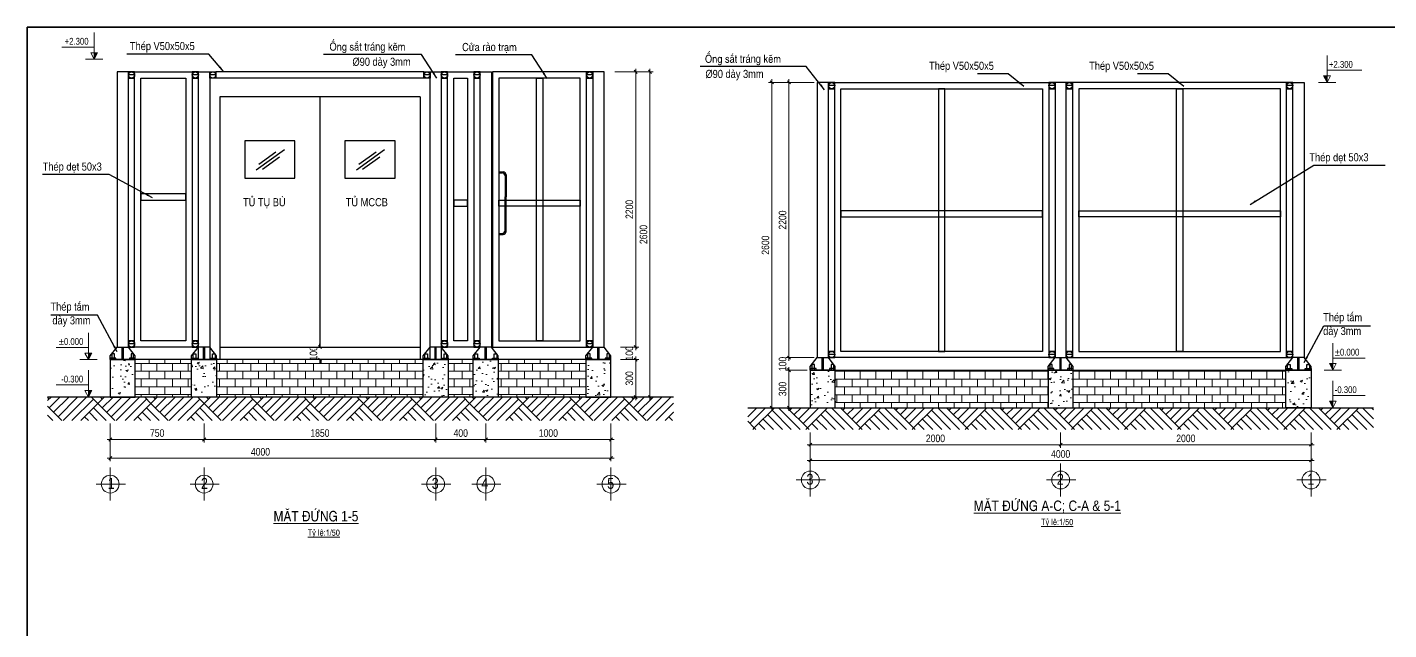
# Model space of a CAD drawing. Header units: millimetres. Extents: x 330554 to 656471, y 11007 to 130943.
# Drawn here: x 411156 to 432908, y 52525 to 62159 of the extents above; entities that cross this region are included whole.
import ezdxf

# ---------------------------------------------------------------- set-up
doc = ezdxf.new("R2010")
doc.units = ezdxf.units.MM
doc.header["$LTSCALE"] = 6
for name, color, linetype, lineweight in [('8', 8, 'Continuous', 9), ('Hatch', 250, 'Continuous', 13), ('netlonkhungten', 32, 'Continuous', 35), ('Text', 7, 'Continuous', 13)]:
    doc.layers.add(name, color=color, linetype=linetype, lineweight=lineweight)
for name, color, linetype in [('BULONG', 7, 'Continuous'), ('Cot', 150, 'Continuous'), ('Khung Bao', 101, 'Continuous'), ('Thep', 11, 'Continuous'), ('Tu MCCB+Tu Bu', 30, 'Continuous')]:
    doc.layers.add(name, color=color, linetype=linetype)
doc.styles.get("Standard").update_dxf_attribs({"font": 'VHELVCN.TTF', "height": 120})
doc.dimstyles.new('kt-50', dxfattribs={"dimtxt": 120, "dimasz": 50, "dimexe": 50, "dimexo": 50, "dimgap": 40, "dimtad": 1, "dimtoh": 1, "dimdec": 0, "dimlfac": 0.5, "dimzin": 1, "dimdsep": 46, "dimtxsty": 'Standard', "dimblk": 'OBLIQUE', "dimcen": 50, "dimdle": 50, "dimclrd": 8, "dimclre": 8, "dimclrt": 7, "dimadec": 0, "dimazin": 0, "dimtfac": 1, "dimtdec": 0, "dimtix": 1, "dimtofl": 0, "dimtmove": 0, "dimatfit": 3, "dimldrblk": 'ARCHTICK', "dimfxl": 1, "dimtolj": 1, "dimtzin": 1, "dimlwd": -1, "dimlwe": -1, "dimarcsym": 0})
doc.dimstyles.new('Mui Ten', dxfattribs={"dimtxt": 100, "dimasz": 100, "dimexe": 0.18, "dimexo": 50, "dimgap": 20, "dimtad": 2, "dimtoh": 1, "dimdec": 0, "dimzin": 0, "dimdsep": 46, "dimtxsty": 'Standard', "dimcen": 0.09, "dimclrd": 2, "dimclre": 2, "dimclrt": 2, "dimadec": 0, "dimazin": 0, "dimtfac": 1, "dimtdec": 0, "dimtofl": 0, "dimtmove": 0, "dimatfit": 3, "dimfxl": 1, "dimtolj": 1, "dimtzin": 0, "dimarcsym": 0})

# ---------------------------------------------------------------- blocks, each defined once
blk = doc.blocks.new('_Oblique')
at = {"color": 0, "lineweight": -2}
blk.add_line((-0.5, -0.5), (0.5, 0.5), dxfattribs=at)
blk = doc.blocks.new('*D332')
at = {"layer": 'Defpoints', "color": 0, "transparency": 16777216}
for p in [(412482, 55871), (420482, 55871), (420482, 55269)]:
    blk.add_point(p, dxfattribs=at)
at = {"layer": 'Text', "color": 8, "transparency": 16777216}
for p, q in [((412482, 55821), (412482, 55219)), ((420482, 55821), (420482, 55219)), ((412432, 55269), (420532, 55269))]:
    blk.add_line(p, q, dxfattribs=at)
at = {"layer": 'Text', "color": 8, "transparency": 16777216, "xscale": 50, "yscale": 50, "zscale": 50, "rotation": 180}
blk.add_blockref('_Oblique', (412482, 55269), dxfattribs=at)
at = {"layer": 'Text', "color": 8, "transparency": 16777216, "xscale": 50, "yscale": 50, "zscale": 50}
blk.add_blockref('_Oblique', (420482, 55269), dxfattribs=at)
at = {"layer": 'Text', "color": 7, "transparency": 16777216, "insert": (414882, 55370), "char_height": 120, "attachment_point": 5}
blk.add_mtext('\\A1;4000', dxfattribs=at)
blk = doc.blocks.new('_ArchTick')
at = {"color": 0, "const_width": 0.15}
blk.add_lwpolyline([(-0.5, -0.5), (0.5, 0.5)], dxfattribs=at)
blk = doc.blocks.new('*D333')
at = {"layer": '8', "color": 8, "transparency": 16777216}
for p, q in [((412482, 55821), (412482, 55518)), ((413982, 55821), (413982, 55518)), ((414032, 55568), (412432, 55568))]:
    blk.add_line(p, q, dxfattribs=at)
at = {"layer": 'Defpoints', "color": 0, "transparency": 16777216}
for p in [(412482, 55871), (413982, 55871), (412482, 55568)]:
    blk.add_point(p, dxfattribs=at)
at = {"layer": '8', "color": 8, "transparency": 16777216, "xscale": 50, "yscale": 50, "zscale": 50, "rotation": 180}
blk.add_blockref('_Oblique', (412482, 55568), dxfattribs=at)
at = {"layer": '8', "color": 8, "transparency": 16777216, "xscale": 50, "yscale": 50, "zscale": 50}
blk.add_blockref('_Oblique', (413982, 55568), dxfattribs=at)
at = {"layer": '8', "color": 7, "transparency": 16777216, "insert": (413232, 55670), "char_height": 120, "attachment_point": 5}
blk.add_mtext('\\A1;750', dxfattribs=at)
blk = doc.blocks.new('*D334')
at = {"layer": 'Defpoints', "color": 0, "transparency": 16777216}
for p in [(413982, 55871), (417682, 55871), (413982, 55568)]:
    blk.add_point(p, dxfattribs=at)
at = {"layer": 'Text', "color": 8, "transparency": 16777216}
for p, q in [((413982, 55821), (413982, 55518)), ((417682, 55821), (417682, 55518)), ((417732, 55568), (413932, 55568))]:
    blk.add_line(p, q, dxfattribs=at)
at = {"layer": 'Text', "color": 8, "transparency": 16777216, "xscale": 50, "yscale": 50, "zscale": 50, "rotation": 180}
blk.add_blockref('_Oblique', (413982, 55568), dxfattribs=at)
at = {"layer": 'Text', "color": 8, "transparency": 16777216, "xscale": 50, "yscale": 50, "zscale": 50}
blk.add_blockref('_Oblique', (417682, 55568), dxfattribs=at)
at = {"layer": 'Text', "color": 7, "transparency": 16777216, "insert": (415832, 55670), "char_height": 120, "attachment_point": 5}
blk.add_mtext('\\A1;1850', dxfattribs=at)
blk = doc.blocks.new('*D335')
at = {"layer": 'Defpoints', "color": 0, "transparency": 16777216}
for p in [(417682, 55871), (418482, 55871), (417682, 55568)]:
    blk.add_point(p, dxfattribs=at)
at = {"layer": 'Text', "color": 8, "transparency": 16777216}
for p, q in [((417682, 55821), (417682, 55518)), ((418482, 55821), (418482, 55518)), ((418532, 55568), (417632, 55568))]:
    blk.add_line(p, q, dxfattribs=at)
at = {"layer": 'Text', "color": 8, "transparency": 16777216, "xscale": 50, "yscale": 50, "zscale": 50, "rotation": 180}
blk.add_blockref('_Oblique', (417682, 55568), dxfattribs=at)
at = {"layer": 'Text', "color": 8, "transparency": 16777216, "xscale": 50, "yscale": 50, "zscale": 50}
blk.add_blockref('_Oblique', (418482, 55568), dxfattribs=at)
at = {"layer": 'Text', "color": 7, "transparency": 16777216, "insert": (418082, 55670), "char_height": 120, "attachment_point": 5}
blk.add_mtext('\\A1;400', dxfattribs=at)
blk = doc.blocks.new('*D336')
at = {"layer": 'Defpoints', "color": 0, "transparency": 16777216}
for p in [(418482, 55871), (420482, 55871), (418482, 55568)]:
    blk.add_point(p, dxfattribs=at)
at = {"layer": 'Text', "color": 8, "transparency": 16777216}
for p, q in [((418482, 55821), (418482, 55518)), ((420482, 55821), (420482, 55518)), ((420532, 55568), (418432, 55568))]:
    blk.add_line(p, q, dxfattribs=at)
at = {"layer": 'Text', "color": 8, "transparency": 16777216, "xscale": 50, "yscale": 50, "zscale": 50, "rotation": 180}
blk.add_blockref('_Oblique', (418482, 55568), dxfattribs=at)
at = {"layer": 'Text', "color": 8, "transparency": 16777216, "xscale": 50, "yscale": 50, "zscale": 50}
blk.add_blockref('_Oblique', (420482, 55568), dxfattribs=at)
at = {"layer": 'Text', "color": 7, "transparency": 16777216, "insert": (419482, 55670), "char_height": 120, "attachment_point": 5}
blk.add_mtext('\\A1;1000', dxfattribs=at)
blk = doc.blocks.new('bulong')
for points in [[(0, 0), (184, 0), (184, 51), (0, 51)], [(51, 0), (133, 0), (133, 182), (51, 182)]]:
    blk.add_lwpolyline(points, close=True)
blk = doc.blocks.new('*D290')
at = {"layer": 'Defpoints', "color": 0, "transparency": 16777216}
for p in [(420584, 57046), (420582, 56845), (420877, 56845)]:
    blk.add_point(p, dxfattribs=at)
at = {"layer": 'Text', "color": 8, "transparency": 16777216}
for p, q in [((420634, 57046), (420927, 57046)), ((420877, 57046), (420877, 57096)), ((420632, 56845), (420927, 56845)), ((420877, 56845), (420877, 56795))]:
    blk.add_line(p, q, dxfattribs=at)
at = {"layer": 'Text', "color": 8, "transparency": 16777216, "xscale": 50, "yscale": 50, "zscale": 50}
for p, rotation in [((420877, 57046), 270), ((420877, 56845), 90)]:
    blk.add_blockref('_Oblique', p, dxfattribs=dict(at, rotation=rotation))
at = {"layer": 'Text', "color": 7, "transparency": 16777216, "insert": (420776, 56945), "char_height": 120, "attachment_point": 5, "rotation": 90}
blk.add_mtext('\\A1;100', dxfattribs=at)
blk = doc.blocks.new('*D439')
at = {"layer": 'Defpoints', "color": 0, "transparency": 16777216}
for p in [(420582, 56845), (420482, 56245), (420877, 56245)]:
    blk.add_point(p, dxfattribs=at)
at = {"layer": 'Text', "color": 8, "transparency": 16777216}
for p, q in [((420632, 56845), (420927, 56845)), ((420877, 56895), (420877, 56195)), ((420532, 56245), (420927, 56245))]:
    blk.add_line(p, q, dxfattribs=at)
at = {"layer": 'Text', "color": 8, "transparency": 16777216, "xscale": 50, "yscale": 50, "zscale": 50}
for p, rotation in [((420877, 56845), 90), ((420877, 56245), 270)]:
    blk.add_blockref('_Oblique', p, dxfattribs=dict(at, rotation=rotation))
at = {"layer": 'Text', "color": 7, "transparency": 16777216, "insert": (420776, 56545), "char_height": 120, "attachment_point": 5, "rotation": 90}
blk.add_mtext('\\A1;300', dxfattribs=at)
blk = doc.blocks.new('*D440')
at = {"layer": 'Defpoints', "color": 0, "transparency": 16777216}
for p in [(420496, 61446), (421104, 61446), (420482, 56245)]:
    blk.add_point(p, dxfattribs=at)
at = {"layer": 'Text', "color": 8, "transparency": 16777216}
for p, q in [((420546, 61446), (421154, 61446)), ((421104, 56195), (421104, 61496)), ((420532, 56245), (421154, 56245))]:
    blk.add_line(p, q, dxfattribs=at)
at = {"layer": 'Text', "color": 8, "transparency": 16777216, "xscale": 50, "yscale": 50, "zscale": 50}
for p, rotation in [((421104, 61446), 90), ((421104, 56245), 270)]:
    blk.add_blockref('_Oblique', p, dxfattribs=dict(at, rotation=rotation))
at = {"layer": 'Text', "color": 7, "transparency": 16777216, "insert": (421002, 58845), "char_height": 120, "attachment_point": 5, "rotation": 90}
blk.add_mtext('\\A1;2600', dxfattribs=at)
blk = doc.blocks.new('*D291')
at = {"layer": 'Defpoints', "color": 0, "transparency": 16777216}
for p in [(420498, 61446), (420877, 61446), (420584, 57046)]:
    blk.add_point(p, dxfattribs=at)
at = {"layer": 'Text', "color": 8, "transparency": 16777216}
for p, q in [((420548, 61446), (420927, 61446)), ((420877, 56996), (420877, 61496)), ((420634, 57046), (420927, 57046))]:
    blk.add_line(p, q, dxfattribs=at)
at = {"layer": 'Text', "color": 8, "transparency": 16777216, "xscale": 50, "yscale": 50, "zscale": 50}
for p, rotation in [((420877, 61446), 90), ((420877, 57046), 270)]:
    blk.add_blockref('_Oblique', p, dxfattribs=dict(at, rotation=rotation))
at = {"layer": 'Text', "color": 7, "transparency": 16777216, "insert": (420776, 59246), "char_height": 120, "attachment_point": 5, "rotation": 90}
blk.add_mtext('\\A1;2200', dxfattribs=at)
blk = doc.blocks.new('*D441')
at = {"layer": 'Defpoints', "color": 0, "transparency": 16777216}
for p in [(415832, 57045), (415832, 56845), (415832, 56845)]:
    blk.add_point(p, dxfattribs=at)
at = {"layer": 'Khung Bao', "color": 8, "transparency": 16777216}
for p, q in [((415832, 57045), (415832, 57095)), ((415832, 56845), (415832, 56795))]:
    blk.add_line(p, q, dxfattribs=at)
at = {"layer": 'Khung Bao', "color": 8, "transparency": 16777216, "xscale": 50, "yscale": 50, "zscale": 50}
for p, rotation in [((415832, 57045), 270), ((415832, 56845), 90)]:
    blk.add_blockref('_Oblique', p, dxfattribs=dict(at, rotation=rotation))
at = {"layer": 'Khung Bao', "color": 7, "transparency": 16777216, "insert": (415730, 56945), "char_height": 120, "attachment_point": 5, "rotation": 90}
blk.add_mtext('\\A1;100', dxfattribs=at)
blk = doc.blocks.new('*D299')
at = {"layer": '8', "color": 8, "transparency": 16777216}
for p, q in [((423616, 55484), (427716, 55484)), ((423666, 55677), (423666, 55434)), ((427666, 55677), (427666, 55434))]:
    blk.add_line(p, q, dxfattribs=at)
at = {"layer": 'Defpoints', "color": 0, "transparency": 16777216}
for p in [(423666, 55727), (427666, 55727), (427666, 55484)]:
    blk.add_point(p, dxfattribs=at)
at = {"layer": '8', "color": 8, "transparency": 16777216, "xscale": 50, "yscale": 50, "zscale": 50, "rotation": 180}
blk.add_blockref('_Oblique', (423666, 55484), dxfattribs=at)
at = {"layer": '8', "color": 8, "transparency": 16777216, "xscale": 50, "yscale": 50, "zscale": 50}
blk.add_blockref('_Oblique', (427666, 55484), dxfattribs=at)
at = {"layer": '8', "color": 7, "transparency": 16777216, "insert": (425666, 55585), "char_height": 120, "attachment_point": 5}
blk.add_mtext('\\A1;2000', dxfattribs=at)
blk = doc.blocks.new('*D300')
at = {"layer": '8', "color": 8, "transparency": 16777216}
for p, q in [((427616, 55484), (431716, 55484)), ((427666, 55677), (427666, 55434)), ((431666, 55677), (431666, 55434))]:
    blk.add_line(p, q, dxfattribs=at)
at = {"layer": 'Defpoints', "color": 0, "transparency": 16777216}
for p in [(427666, 55727), (431666, 55727), (431666, 55484)]:
    blk.add_point(p, dxfattribs=at)
at = {"layer": '8', "color": 8, "transparency": 16777216, "xscale": 50, "yscale": 50, "zscale": 50, "rotation": 180}
blk.add_blockref('_Oblique', (427666, 55484), dxfattribs=at)
at = {"layer": '8', "color": 8, "transparency": 16777216, "xscale": 50, "yscale": 50, "zscale": 50}
blk.add_blockref('_Oblique', (431666, 55484), dxfattribs=at)
at = {"layer": '8', "color": 7, "transparency": 16777216, "insert": (429666, 55585), "char_height": 120, "attachment_point": 5}
blk.add_mtext('\\A1;2000', dxfattribs=at)
blk = doc.blocks.new('*D301')
at = {"layer": '8', "color": 8, "transparency": 16777216}
for p, q in [((423666, 55677), (423666, 55184)), ((431666, 55677), (431666, 55184)), ((423616, 55234), (431716, 55234))]:
    blk.add_line(p, q, dxfattribs=at)
at = {"layer": 'Defpoints', "color": 0, "transparency": 16777216}
for p in [(423666, 55727), (431666, 55727), (431666, 55234)]:
    blk.add_point(p, dxfattribs=at)
at = {"layer": '8', "color": 8, "transparency": 16777216, "xscale": 50, "yscale": 50, "zscale": 50, "rotation": 180}
blk.add_blockref('_Oblique', (423666, 55234), dxfattribs=at)
at = {"layer": '8', "color": 8, "transparency": 16777216, "xscale": 50, "yscale": 50, "zscale": 50}
blk.add_blockref('_Oblique', (431666, 55234), dxfattribs=at)
at = {"layer": '8', "color": 7, "transparency": 16777216, "insert": (427666, 55335), "char_height": 120, "attachment_point": 5}
blk.add_mtext('\\A1;4000', dxfattribs=at)
blk = doc.blocks.new('*D447')
at = {"layer": '8', "color": 8, "transparency": 16777216}
for p, q in [((423726, 61276), (423276, 61276)), ((423326, 61326), (423326, 56826)), ((423726, 56876), (423276, 56876))]:
    blk.add_line(p, q, dxfattribs=at)
at = {"layer": 'Defpoints', "color": 0, "transparency": 16777216}
for p in [(423776, 61276), (423326, 56876), (423776, 56876)]:
    blk.add_point(p, dxfattribs=at)
at = {"layer": '8', "color": 8, "transparency": 16777216, "xscale": 50, "yscale": 50, "zscale": 50}
for p, rotation in [((423326, 61276), 90), ((423326, 56876), 270)]:
    blk.add_blockref('_Oblique', p, dxfattribs=dict(at, rotation=rotation))
at = {"layer": '8', "color": 7, "transparency": 16777216, "insert": (423224, 59076), "char_height": 120, "attachment_point": 5, "rotation": 90}
blk.add_mtext('\\A1;2200', dxfattribs=at)
blk = doc.blocks.new('*D448')
at = {"layer": '8', "color": 8, "transparency": 16777216}
for p, q in [((423726, 56876), (423276, 56876)), ((423326, 56876), (423326, 56926)), ((423616, 56675), (423276, 56675)), ((423326, 56675), (423326, 56625))]:
    blk.add_line(p, q, dxfattribs=at)
at = {"layer": 'Defpoints', "color": 0, "transparency": 16777216}
for p in [(423776, 56876), (423326, 56675), (423666, 56675)]:
    blk.add_point(p, dxfattribs=at)
at = {"layer": '8', "color": 8, "transparency": 16777216, "xscale": 50, "yscale": 50, "zscale": 50}
for p, rotation in [((423326, 56876), 270), ((423326, 56675), 90)]:
    blk.add_blockref('_Oblique', p, dxfattribs=dict(at, rotation=rotation))
at = {"layer": '8', "color": 7, "transparency": 16777216, "insert": (423224, 56775), "char_height": 120, "attachment_point": 5, "rotation": 90}
blk.add_mtext('\\A1;100', dxfattribs=at)
blk = doc.blocks.new('*D449')
at = {"layer": '8', "color": 8, "transparency": 16777216}
for p, q in [((423616, 56675), (423276, 56675)), ((423326, 56725), (423326, 56025)), ((423616, 56075), (423276, 56075))]:
    blk.add_line(p, q, dxfattribs=at)
at = {"layer": 'Defpoints', "color": 0, "transparency": 16777216}
for p in [(423666, 56675), (423326, 56075), (423666, 56075)]:
    blk.add_point(p, dxfattribs=at)
at = {"layer": '8', "color": 8, "transparency": 16777216, "xscale": 50, "yscale": 50, "zscale": 50}
for p, rotation in [((423326, 56675), 90), ((423326, 56075), 270)]:
    blk.add_blockref('_Oblique', p, dxfattribs=dict(at, rotation=rotation))
at = {"layer": '8', "color": 7, "transparency": 16777216, "insert": (423224, 56375), "char_height": 120, "attachment_point": 5, "rotation": 90}
blk.add_mtext('\\A1;300', dxfattribs=at)
blk = doc.blocks.new('*D450')
at = {"layer": '8', "color": 8, "transparency": 16777216}
for p, q in [((423726, 61276), (423001, 61276)), ((423051, 56025), (423051, 61326)), ((423616, 56075), (423001, 56075))]:
    blk.add_line(p, q, dxfattribs=at)
at = {"layer": 'Defpoints', "color": 0, "transparency": 16777216}
for p in [(423051, 61276), (423776, 61276), (423666, 56075)]:
    blk.add_point(p, dxfattribs=at)
at = {"layer": '8', "color": 8, "transparency": 16777216, "xscale": 50, "yscale": 50, "zscale": 50}
for p, rotation in [((423051, 61276), 90), ((423051, 56075), 270)]:
    blk.add_blockref('_Oblique', p, dxfattribs=dict(at, rotation=rotation))
at = {"layer": '8', "color": 7, "transparency": 16777216, "insert": (422950, 58675), "char_height": 120, "attachment_point": 5, "rotation": 90}
blk.add_mtext('\\A1;2600', dxfattribs=at)

msp = doc.modelspace()

# ---------------------------------------------------------------- hatches: boundary and pattern name
at = {"layer": 'Hatch'}
h = msp.add_hatch(dxfattribs=at)
h.set_pattern_fill('AR-CONC', color=256, scale=50, style=0)
h.set_pattern_definition([(50, (-80397.5, -211965.05), (358.63009, -31.37607), [37.5, -412.5]), (355, (-80397.5, -211965.05), (-69.37567, 376.09607), [30, -330]), (100.4514, (-80367.6, -211967.66), (289.2547, 344.71977), [31.8701, -350.57106]), (46.1842, (-80397.5, -211865.05), (533.62052, -82.7595), [56.25, -618.75]), (96.6356, (-80353.03, -211871.95), (467.33135, 487.05894), [47.80514, -525.8565]), (351.1842, (-80397.5, -211865.05), (467.33097, 487.0593), [45, -495]), (21, (-80347.5, -211890.05), (298.45353, -201.30945), [37.5, -412.5]), (326, (-80347.5, -211890.05), (121.65767, 362.57502), [30, -330]), (71.4514, (-80322.63, -211906.83), (420.11131, 161.26525), [31.8701, -350.57106]), (37.5, (-80397.5, -211965.05), (6.079928, 166.446927), [0, -326, 0, -335, 0, -331.25]), (7.5, (-80397.5, -211965.05), (131.53477, 197.205856), [0, -191, 0, -318.5, 0, -126.25]), (327.5, (-80509, -211965.05), (266.911218, -11.277436), [0, -125, 0, -390, 0, -517.5]), (317.5, (-80559, -211965.05), (291.59308, 50.05249), [0, -162.5, 0, -259, 0, -367.5])])
h.paths.add_polyline_path([(412481.683, 56244.852), (412881.683, 56244.852), (412881.683, 56844.852), (412815.008, 56844.852), (412789.56, 56844.852), (412481.683, 56844.852)])
h.paths.add_polyline_path([(414181.683, 56844.852), (413781.683, 56844.852), (413781.683, 56244.852), (414181.683, 56244.852)])
h.paths.add_polyline_path([(417881.683, 56844.852), (417815.008, 56844.852), (417789.56, 56844.852), (417481.683, 56844.852), (417481.683, 56244.852), (417881.683, 56244.852)])
h.paths.add_polyline_path([(418281.683, 56244.852), (418681.683, 56244.852), (418681.683, 56844.852), (418281.683, 56844.852)])
h.paths.add_polyline_path([(420481.683, 56844.852), (420081.683, 56844.852), (420081.683, 56244.852), (420481.683, 56244.852)])
h = msp.add_hatch(dxfattribs=at)
h.set_pattern_fill('BRICK', color=42, scale=500, style=0)
h.set_pattern_definition([(0, (-80397.5, -211965.05), (0, 125), []), (90, (-80397.5, -211965.05), (-250, 2e-14), [125, -125]), (90, (-80272.5, -211965.05), (-250, 2e-14), [-125, 125])])
h.paths.add_polyline_path([(412881.683, 56844.852), (412881.683, 56244.852), (413781.683, 56244.852), (413781.683, 56844.852)])
h.paths.add_polyline_path([(417481.683, 56244.852), (417481.683, 56844.852), (414181.683, 56844.852), (414181.683, 56244.852)])
h.paths.add_polyline_path([(420081.683, 56244.852), (420081.683, 56844.852), (418681.683, 56844.852), (418681.683, 56244.852)])
h.paths.add_polyline_path([(417881.683, 56244.852), (418281.683, 56244.852), (418281.683, 56844.852), (417881.683, 56844.852)])
h = msp.add_hatch(dxfattribs=at)
h.set_pattern_fill('AR-CONC', color=256, scale=50, style=0)
h.set_pattern_definition([(50, (9962.62, -91467.37), (358.6301, -31.37607), [37.5, -412.5]), (355, (9962.62, -91467.37), (-69.37567, 376.09607), [30, -330]), (100.4514, (9992.5, -91470), (289.2547, 344.71977), [31.8701, -350.57106]), (46.1842, (9962.6, -91367.37), (533.62052, -82.7595), [56.25, -618.75]), (96.6356, (10007.1, -91374.27), (467.33135, 487.05894), [47.80514, -525.8565]), (351.1842, (9962.6, -91367.37), (467.331, 487.0593), [45, -495]), (21, (10012.62, -91392.37), (298.45353, -201.30945), [37.5, -412.5]), (326, (10012.62, -91392.37), (121.65767, 362.57502), [30, -330]), (71.4514, (10037.5, -91409.15), (420.11131, 161.26525), [31.8701, -350.57106]), (37.5, (9962.62, -91467.37), (6.079928, 166.446927), [0, -326, 0, -335, 0, -331.25]), (7.5, (9962.62, -91467.37), (131.53477, 197.205856), [0, -191, 0, -318.5, 0, -126.25]), (327.5, (9851.12, -91467.37), (266.91122, -11.277436), [0, -125, 0, -390, 0, -517.5]), (317.5, (9801.12, -91467.37), (291.59308, 50.05249), [0, -162.5, 0, -259, 0, -367.5])])
h.paths.add_polyline_path([(431666.322, 56675.044), (431266.322, 56675.044), (431266.322, 56075.044), (431666.322, 56075.044)])
h.paths.add_polyline_path([(427866.322, 56675.044), (427466.322, 56675.044), (427466.322, 56075.044), (427866.322, 56075.044)])
h.paths.add_polyline_path([(424066.322, 56675.044), (423666.322, 56675.044), (423666.322, 56075.044), (424066.322, 56075.044)])
h = msp.add_hatch(dxfattribs=at)
h.set_pattern_fill('BRICK', color=42, scale=500, style=0)
h.set_pattern_definition([(0, (9962.62, -91467.37), (0, 125), []), (90, (9962.62, -91467.37), (-250, 2e-14), [125, -125]), (90, (10087.62, -91467.37), (-250, 2e-14), [-125, 125])])
h.paths.add_polyline_path([(427466.322, 56075.044), (427466.322, 56675.044), (424066.322, 56675.044), (424066.322, 56075.044)])
h.paths.add_polyline_path([(431266.322, 56075.044), (431266.322, 56675.044), (427866.322, 56675.044), (427866.322, 56075.044)])
h = msp.add_hatch(dxfattribs=at)
h.set_pattern_fill('AR-PARQ1', color=256, scale=50, angle=45, style=0)
h.set_pattern_definition([(135, (-51012.2, -104228.5), (-848.52814, 6e-14), [600, -600]), (135, (-50941.5, -104157.8), (-848.52814, 6e-14), [600, -600]), (135, (-50870.8, -104087.1), (-848.52814, 6e-14), [600, -600]), (135, (-50800.1, -104016.4), (-848.52814, 6e-14), [600, -600]), (135, (-50729.4, -103945.7), (-848.52814, 6e-14), [600, -600]), (135, (-50658.66, -103875), (-848.52814, 6e-14), [600, -600]), (135, (-50587.95, -103804.26), (-848.52814, 6e-14), [600, -600]), (45, (-51436.5, -103804.26), (848.52814, -6e-14), [600, -600]), (45, (-51507.2, -103733.55), (848.52814, -6e-14), [600, -600]), (45, (-51577.9, -103662.84), (848.52814, -6e-14), [600, -600]), (45, (-51648.6, -103592.1), (848.52814, -6e-14), [600, -600]), (45, (-51719.3, -103521.4), (848.52814, -6e-14), [600, -600]), (45, (-51790.03, -103450.7), (848.52814, -6e-14), [600, -600]), (45, (-51860.74, -103380), (848.52814, -6e-14), [600, -600])])
h.paths.add_polyline_path([(421481.683, 56244.852), (411481.683, 56244.852), (411481.683, 55870.999), (421481.683, 55870.999)])
h = msp.add_hatch(dxfattribs=at)
h.set_pattern_fill('AR-PARQ1', color=256, scale=50, angle=45, style=0)
h.set_pattern_definition([(135, (9962.6, -91467.4), (-848.5281, 6e-14), [600, -600]), (135, (10033.33, -91396.66), (-848.5281, 6e-14), [600, -600]), (135, (10104.04, -91325.95), (-848.5281, 6e-14), [600, -600]), (135, (10174.75, -91255.24), (-848.5281, 6e-14), [600, -600]), (135, (10245.46, -91184.5), (-848.5281, 6e-14), [600, -600]), (135, (10316.2, -91113.8), (-848.5281, 6e-14), [600, -600]), (135, (10386.9, -91043.1), (-848.5281, 6e-14), [600, -600]), (45, (9538.36, -91043.1), (848.5281, -6e-14), [600, -600]), (45, (9467.65, -90972.4), (848.5281, -6e-14), [600, -600]), (45, (9396.94, -90901.7), (848.5281, -6e-14), [600, -600]), (45, (9326.2, -90831), (848.5281, -6e-14), [600, -600]), (45, (9255.5, -90760.26), (848.5281, -6e-14), [600, -600]), (45, (9184.8, -90689.55), (848.5281, -6e-14), [600, -600]), (45, (9114.1, -90618.84), (848.5281, -6e-14), [600, -600])])
h.paths.add_polyline_path([(432666.322, 55727.462), (432666.322, 56075.044), (422666.322, 56075.044), (422666.322, 55727.462)])
at = {"layer": 'Text'}
for points in [[(412280.197, 61750.898), (412225.997, 61750.898), (412225.997, 61645.654)], [(431867.808, 61381.09), (431922.008, 61381.09), (431922.008, 61275.846)], [(412186.643, 56950.096), (412132.443, 56950.096), (412132.443, 56844.852)], [(431961.362, 56780.288), (432015.562, 56780.288), (432015.562, 56675.044)], [(412186.643, 56350.096), (412132.443, 56350.096), (412132.443, 56244.852)], [(431961.362, 56180.288), (432015.562, 56180.288), (432015.562, 56075.044)]]:
    msp.add_hatch(color=256, dxfattribs=at).paths.add_polyline_path(points)

# ---------------------------------------------------------------- linework, layer by layer
at = {"layer": 'Cot', "color": 150}
for points in [[(412481.683, 56244.852), (412881.683, 56244.852), (412881.683, 56844.852), (412481.683, 56844.852)], [(414181.683, 56244.852), (413781.683, 56244.852), (413781.683, 56844.852), (414181.683, 56844.852)], [(417881.683, 56244.852), (417481.683, 56244.852), (417481.683, 56844.852), (417881.683, 56844.852)], [(418681.683, 56244.852), (418281.683, 56244.852), (418281.683, 56844.852), (418681.683, 56844.852)], [(420081.683, 56244.852), (420481.683, 56244.852), (420481.683, 56844.852), (420081.683, 56844.852)], [(423666.322, 56075.044), (424066.322, 56075.044), (424066.322, 56675.044), (423666.322, 56675.044)], [(427466.322, 56075.044), (427866.322, 56075.044), (427866.322, 56675.044), (427466.322, 56675.044)], [(431666.322, 56075.044), (431266.322, 56075.044), (431266.322, 56675.044), (431666.322, 56675.044)]]:
    msp.add_lwpolyline(points, close=True, dxfattribs=at)
at = {"layer": 'Khung Bao'}
for p, q in [((414231.683, 57044.852), (414231.683, 56844.852)), ((414231.683, 57044.852), (417431.683, 57044.852)), ((417431.683, 57044.852), (417431.683, 56844.852)), ((420081.683, 56844.852), (412481.683, 56844.852)), ((423666.322, 56675.044), (431666.322, 56675.044)), ((421481.683, 56244.852), (411481.683, 56244.852)), ((422666.322, 56075.044), (432666.322, 56075.044))]:
    msp.add_line(p, q, dxfattribs=at)
at = {"layer": 'netlonkhungten'}
msp.add_lwpolyline([(411155.911, 62158.905), (444445.149, 62158.905), (444445.149, 38044.506), (411155.911, 38044.506)], close=True, dxfattribs=at)
at = {"layer": 'Text'}
for p, q in [((412225.997, 61645.654), (412225.997, 62075.856)), ((411709.462, 61840.59), (412225.997, 61840.59)), ((412364.632, 61645.654), (412087.362, 61645.654)), ((412171.797, 61750.898), (412225.997, 61750.898)), ((412225.997, 61645.654), (412171.797, 61750.898)), ((412171.797, 61750.898), (412225.997, 61750.898)), ((412225.997, 61645.654), (412171.797, 61750.898)), ((412280.197, 61750.898), (412225.997, 61750.898)), ((412225.997, 61645.654), (412280.197, 61750.898)), ((412280.197, 61750.898), (412225.997, 61750.898)), ((412225.997, 61645.654), (412280.197, 61750.898)), ((431922.008, 61275.846), (431922.008, 61706.048)), ((431922.008, 61275.846), (431867.808, 61381.09)), ((431867.808, 61381.09), (431922.008, 61381.09)), ((431922.008, 61275.846), (431867.808, 61381.09)), ((431867.808, 61381.09), (431922.008, 61381.09)), ((431922.008, 61470.782), (432477.182, 61470.782)), ((431922.008, 61275.846), (431976.208, 61381.09)), ((431976.208, 61381.09), (431922.008, 61381.09)), ((431922.008, 61275.846), (431976.208, 61381.09)), ((431976.208, 61381.09), (431922.008, 61381.09)), ((431783.373, 61275.846), (432060.643, 61275.846)), ((412132.443, 56844.852), (412132.443, 57275.054)), ((411615.907, 57039.788), (412132.443, 57039.788)), ((432015.562, 56675.044), (432015.562, 57105.245)), ((412271.078, 56844.852), (411993.808, 56844.852)), ((412132.443, 56844.852), (412078.243, 56950.096)), ((412078.243, 56950.096), (412132.443, 56950.096)), ((412132.443, 56844.852), (412078.243, 56950.096)), ((412078.243, 56950.096), (412132.443, 56950.096)), ((412132.443, 56844.852), (412186.643, 56950.096)), ((412186.643, 56950.096), (412132.443, 56950.096)), ((412132.443, 56844.852), (412186.643, 56950.096)), ((412186.643, 56950.096), (412132.443, 56950.096)), ((431961.362, 56780.288), (432015.562, 56780.288)), ((432015.562, 56675.044), (431961.362, 56780.288)), ((431961.362, 56780.288), (432015.562, 56780.288)), ((432015.562, 56675.044), (431961.362, 56780.288)), ((432532.097, 56869.98), (432015.562, 56869.98)), ((432069.762, 56780.288), (432015.562, 56780.288)), ((432015.562, 56675.044), (432069.762, 56780.288)), ((432069.762, 56780.288), (432015.562, 56780.288)), ((432015.562, 56675.044), (432069.762, 56780.288)), ((412132.443, 56244.852), (412132.443, 56675.054)), ((431876.927, 56675.044), (432154.197, 56675.044)), ((411615.907, 56439.788), (412132.443, 56439.788)), ((412078.243, 56350.096), (412132.443, 56350.096)), ((412132.443, 56244.852), (412078.243, 56350.096)), ((412078.243, 56350.096), (412132.443, 56350.096)), ((412132.443, 56244.852), (412078.243, 56350.096)), ((412186.643, 56350.096), (412132.443, 56350.096)), ((412132.443, 56244.852), (412186.643, 56350.096)), ((412186.643, 56350.096), (412132.443, 56350.096)), ((412132.443, 56244.852), (412186.643, 56350.096)), ((432015.562, 56075.044), (432015.562, 56505.245)), ((412271.078, 56244.852), (411993.808, 56244.852)), ((432015.562, 56075.044), (431961.362, 56180.288)), ((431961.362, 56180.288), (432015.562, 56180.288)), ((432015.562, 56075.044), (431961.362, 56180.288)), ((431961.362, 56180.288), (432015.562, 56180.288)), ((432532.097, 56269.98), (432015.562, 56269.98)), ((432015.562, 56075.044), (432069.762, 56180.288)), ((432069.762, 56180.288), (432015.562, 56180.288)), ((432015.562, 56075.044), (432069.762, 56180.288)), ((432069.762, 56180.288), (432015.562, 56180.288)), ((431876.927, 56075.044), (432154.197, 56075.044)), ((412481.683, 55117.298), (412481.683, 54590.523)), ((413981.683, 55117.298), (413981.683, 54590.523)), ((417681.683, 55117.298), (417681.683, 54590.523)), ((418481.683, 55117.298), (418481.683, 54590.523)), ((420481.683, 55117.298), (420481.683, 54590.523)), ((423666.322, 55183.652), (423666.322, 54656.877)), ((427666.322, 55183.652), (427666.322, 54656.877)), ((431666.322, 55183.652), (431666.322, 54656.877)), ((412724.023, 54853.91), (412256.793, 54853.91)), ((414224.023, 54853.91), (413756.793, 54853.91)), ((417924.023, 54853.91), (417456.793, 54853.91)), ((418724.023, 54853.91), (418256.793, 54853.91)), ((420724.023, 54853.91), (420256.793, 54853.91)), ((423908.663, 54920.265), (423441.432, 54920.265)), ((427908.663, 54920.265), (427441.432, 54920.265)), ((431908.663, 54920.265), (431441.432, 54920.265))]:
    msp.add_line(p, q, dxfattribs=at)
for centre in [(423666.322, 54920.265), (427666.322, 54920.265), (431666.322, 54920.265), (412481.683, 54853.91), (413981.683, 54853.91), (417681.683, 54853.91), (418481.683, 54853.91), (420481.683, 54853.91)]:
    msp.add_circle(centre, 142.236, dxfattribs=at)
at = {"layer": 'Thep'}
for p, q in [((412871.683, 61395.654), (412771.683, 61395.654)), ((413891.683, 61395.654), (413791.683, 61395.654)), ((414171.683, 61395.654), (414071.683, 61395.654)), ((417591.683, 61395.654), (417491.683, 61395.654)), ((417871.683, 61395.654), (417771.683, 61395.654)), ((418391.683, 61395.654), (418291.683, 61395.654)), ((420191.683, 61395.654), (420091.683, 61395.654)), ((424056.322, 61225.846), (423956.322, 61225.846)), ((427576.322, 61225.846), (427476.322, 61225.846)), ((427856.322, 61225.846), (427756.322, 61225.846)), ((431376.322, 61225.846), (431276.322, 61225.846)), ((418691.683, 59846.389), (418691.683, 58844.919)), ((418691.683, 59846.389), (418757.337, 59846.389)), ((418691.683, 59831.389), (418742.337, 59831.389)), ((418792.337, 59781.389), (418792.337, 59445.654)), ((418807.337, 59796.389), (418807.337, 59445.654)), ((418792.337, 58909.919), (418792.337, 59445.654)), ((418807.337, 58894.919), (418807.337, 59445.654)), ((418691.683, 58859.919), (418742.337, 58859.919)), ((418691.683, 58844.919), (418757.337, 58844.919)), ((412481.683, 56905.585), (412591.683, 57045.654)), ((412591.683, 57045.654), (412771.683, 57045.654)), ((412671.683, 56844.852), (412671.683, 57045.654)), ((412691.683, 56844.852), (412691.683, 57045.654)), ((412871.683, 57095.654), (412771.683, 57095.654)), ((412881.683, 56905.585), (412771.683, 57045.654)), ((413781.683, 56905.585), (413891.683, 57045.654)), ((413891.683, 57095.654), (413791.683, 57095.654)), ((414071.683, 57045.654), (413891.683, 57045.654)), ((413971.683, 56844.852), (413971.683, 57045.654)), ((413991.683, 56844.852), (413991.683, 57045.654)), ((414181.683, 56905.585), (414071.683, 57045.654)), ((417481.683, 56905.585), (417591.683, 57045.654)), ((417771.683, 57045.654), (417591.683, 57045.654)), ((417671.683, 56844.852), (417671.683, 57045.654)), ((417691.683, 56844.852), (417691.683, 57045.654)), ((417871.683, 57095.654), (417771.683, 57095.654)), ((417881.683, 56905.585), (417771.683, 57045.654)), ((418281.683, 56905.585), (418391.683, 57045.654)), ((418391.683, 57095.654), (418291.683, 57095.654)), ((418571.683, 57045.654), (418391.683, 57045.654)), ((418471.683, 56844.852), (418471.683, 57045.654)), ((418491.683, 56844.852), (418491.683, 57045.654)), ((418681.683, 56905.585), (418571.683, 57045.654)), ((420081.683, 56905.585), (420191.683, 57045.654)), ((420191.683, 57095.654), (420091.683, 57095.654)), ((420191.683, 57045.654), (420371.683, 57045.654)), ((420271.683, 56844.852), (420271.683, 57045.654)), ((420291.683, 56844.852), (420291.683, 57045.654)), ((420481.683, 56905.585), (420371.683, 57045.654)), ((412481.683, 56844.852), (412481.683, 56905.585)), ((412481.683, 56844.852), (412881.683, 56844.852)), ((412881.683, 56844.852), (412881.683, 56905.585)), ((413781.683, 56844.852), (413781.683, 56905.585)), ((414181.683, 56844.852), (413781.683, 56844.852)), ((414181.683, 56844.852), (414181.683, 56905.585)), ((417481.683, 56844.852), (417481.683, 56905.585)), ((417881.683, 56844.852), (417481.683, 56844.852)), ((417881.683, 56844.852), (417881.683, 56905.585)), ((418281.683, 56844.852), (418281.683, 56905.585)), ((418681.683, 56844.852), (418281.683, 56844.852)), ((418681.683, 56844.852), (418681.683, 56905.585)), ((420081.683, 56844.852), (420081.683, 56905.585)), ((420081.683, 56844.852), (420481.683, 56844.852)), ((420481.683, 56844.852), (420481.683, 56905.585)), ((423666.322, 56735.777), (423776.322, 56875.846)), ((423776.322, 56875.846), (423956.322, 56875.846)), ((423856.322, 56675.044), (423856.322, 56875.846)), ((423876.322, 56675.044), (423876.322, 56875.846)), ((424056.322, 56925.846), (423956.322, 56925.846)), ((424066.322, 56735.777), (423956.322, 56875.846)), ((427466.322, 56735.777), (427576.322, 56875.846)), ((427576.322, 56925.846), (427476.322, 56925.846)), ((427576.322, 56875.846), (427756.322, 56875.846)), ((427656.322, 56675.044), (427656.322, 56875.846)), ((427676.322, 56675.044), (427676.322, 56875.846)), ((427856.322, 56925.846), (427756.322, 56925.846)), ((427866.322, 56735.777), (427756.322, 56875.846)), ((431266.322, 56735.777), (431376.322, 56875.846)), ((431376.322, 56925.846), (431276.322, 56925.846)), ((431556.322, 56875.846), (431376.322, 56875.846)), ((431456.322, 56675.044), (431456.322, 56875.846)), ((431476.322, 56675.044), (431476.322, 56875.846)), ((431666.322, 56735.777), (431556.322, 56875.846)), ((423666.322, 56675.044), (423666.322, 56735.777)), ((423666.322, 56675.044), (424066.322, 56675.044)), ((424066.322, 56675.044), (424066.322, 56735.777)), ((427466.322, 56675.044), (427466.322, 56735.777)), ((427466.322, 56675.044), (427866.322, 56675.044)), ((427866.322, 56675.044), (427866.322, 56735.777)), ((431266.322, 56675.044), (431266.322, 56735.777)), ((431666.322, 56675.044), (431266.322, 56675.044)), ((431666.322, 56675.044), (431666.322, 56735.777))]:
    msp.add_line(p, q, dxfattribs=at)
for points in [[(412591.683, 57045.654), (412771.683, 57045.654), (412771.683, 61445.654), (412591.683, 61445.654)], [(412771.683, 61345.654), (412871.683, 61345.654), (412871.683, 61445.654), (412771.683, 61445.654)], [(412871.683, 61445.654), (413791.683, 61445.654), (413791.683, 57045.654), (412871.683, 57045.654)], [(412971.683, 61345.654), (413691.683, 61345.654), (413691.683, 57145.654), (412971.683, 57145.654)], [(413791.683, 61345.654), (413891.683, 61345.654), (413891.683, 61445.654), (413791.683, 61445.654)], [(414071.683, 56845.654), (413891.683, 56845.654), (413891.683, 61445.654), (414071.683, 61445.654)], [(414071.683, 61445.654), (414171.683, 61445.654), (414171.683, 61345.654), (414071.683, 61345.654)], [(417491.683, 61445.654), (417591.683, 61445.654), (417591.683, 61345.654), (417491.683, 61345.654)], [(417771.683, 56845.654), (417591.683, 56845.654), (417591.683, 61445.654), (417771.683, 61445.654)], [(417771.683, 61345.654), (417871.683, 61345.654), (417871.683, 61445.654), (417771.683, 61445.654)], [(417871.683, 61445.654), (418291.683, 61445.654), (418291.683, 57045.654), (417871.683, 57045.654)], [(417971.683, 61345.654), (418191.683, 61345.654), (418191.683, 57145.654), (417971.683, 57145.654)], [(418291.683, 61345.654), (418391.683, 61345.654), (418391.683, 61445.654), (418291.683, 61445.654)], [(418571.683, 57045.654), (418391.683, 57045.654), (418391.683, 61445.654), (418571.683, 61445.654)], [(420091.683, 61445.654), (418591.683, 61445.654), (418591.683, 57045.654), (420091.683, 57045.654)], [(419991.683, 61345.654), (418691.683, 61345.654), (418691.683, 57145.654), (419991.683, 57145.654)], [(419391.683, 57145.654), (419291.683, 57145.654), (419291.683, 61345.654), (419391.683, 61345.654)], [(420091.683, 61345.654), (420191.683, 61345.654), (420191.683, 61445.654), (420091.683, 61445.654)], [(420191.683, 57045.654), (420371.683, 57045.654), (420371.683, 61445.654), (420191.683, 61445.654)], [(423776.322, 56875.846), (423956.322, 56875.846), (423956.322, 61275.846), (423776.322, 61275.846)], [(423956.322, 61175.846), (424056.322, 61175.846), (424056.322, 61275.846), (423956.322, 61275.846)], [(424056.322, 61275.846), (427476.322, 61275.846), (427476.322, 56875.846), (424056.322, 56875.846)], [(424156.322, 61175.846), (427376.322, 61175.846), (427376.322, 56975.846), (424156.322, 56975.846)], [(425716.322, 56975.846), (425816.322, 56975.846), (425816.322, 61175.846), (425716.322, 61175.846)], [(427476.322, 61175.846), (427576.322, 61175.846), (427576.322, 61275.846), (427476.322, 61275.846)], [(427576.322, 56875.846), (427756.322, 56875.846), (427756.322, 61275.846), (427576.322, 61275.846)], [(427756.322, 61175.846), (427856.322, 61175.846), (427856.322, 61275.846), (427756.322, 61275.846)], [(431276.322, 61275.846), (427856.322, 61275.846), (427856.322, 56875.846), (431276.322, 56875.846)], [(431176.322, 61175.846), (427956.322, 61175.846), (427956.322, 56975.846), (431176.322, 56975.846)], [(429616.322, 56975.846), (429516.322, 56975.846), (429516.322, 61175.846), (429616.322, 61175.846)], [(431276.322, 61175.846), (431376.322, 61175.846), (431376.322, 61275.846), (431276.322, 61275.846)], [(431556.322, 56875.846), (431376.322, 56875.846), (431376.322, 61275.846), (431556.322, 61275.846)], [(412971.683, 59495.654), (412971.683, 59395.654), (413691.683, 59395.654), (413691.683, 59495.654)], [(417971.683, 59395.654), (417971.683, 59295.654), (418191.683, 59295.654), (418191.683, 59395.654)], [(419991.683, 59395.654), (419991.683, 59295.654), (418691.683, 59295.654), (418691.683, 59395.654)], [(424156.322, 59225.846), (424156.322, 59125.846), (427376.322, 59125.846), (427376.322, 59225.846)], [(431176.322, 59225.846), (431176.322, 59125.846), (427956.322, 59125.846), (427956.322, 59225.846)], [(412771.683, 57045.654), (412871.683, 57045.654), (412871.683, 57145.654), (412771.683, 57145.654)], [(413791.683, 57045.654), (413891.683, 57045.654), (413891.683, 57145.654), (413791.683, 57145.654)], [(417771.683, 57045.654), (417871.683, 57045.654), (417871.683, 57145.654), (417771.683, 57145.654)], [(418291.683, 57045.654), (418391.683, 57045.654), (418391.683, 57145.654), (418291.683, 57145.654)], [(420091.683, 57045.654), (420191.683, 57045.654), (420191.683, 57145.654), (420091.683, 57145.654)], [(423956.322, 56875.846), (424056.322, 56875.846), (424056.322, 56975.846), (423956.322, 56975.846)], [(427476.322, 56875.846), (427576.322, 56875.846), (427576.322, 56975.846), (427476.322, 56975.846)], [(427756.322, 56875.846), (427856.322, 56875.846), (427856.322, 56975.846), (427756.322, 56975.846)], [(431276.322, 56875.846), (431376.322, 56875.846), (431376.322, 56975.846), (431276.322, 56975.846)]]:
    msp.add_lwpolyline(points, close=True, dxfattribs=at)
for points in [[(417491.683, 61445.654), (417491.683, 61345.654), (414171.683, 61345.654), (414171.683, 61445.654)], [(417491.683, 61445.654), (414171.683, 61445.654)]]:
    msp.add_lwpolyline(points, dxfattribs=at)
for centre in [(412821.683, 61395.654), (413841.683, 61395.654), (414121.683, 61395.654), (417541.683, 61395.654), (417821.683, 61395.654), (418341.683, 61395.654), (420141.683, 61395.654), (424006.322, 61225.846), (427526.322, 61225.846), (427806.322, 61225.846), (431326.322, 61225.846), (412821.683, 57095.654), (413841.683, 57095.654), (417821.683, 57095.654), (418341.683, 57095.654), (420141.683, 57095.654), (424006.322, 56925.846), (427526.322, 56925.846), (427806.322, 56925.846), (431326.322, 56925.846)]:
    msp.add_circle(centre, 50, dxfattribs=at)
for centre, start, end in [((418742.337, 59781.389), 0, 90), ((418757.337, 59796.389), 0, 90), ((418742.337, 58909.919), 270, 0), ((418757.337, 58894.919), 270, 0)]:
    msp.add_arc(centre, 50, start, end, dxfattribs=at)
at = {"layer": 'Tu MCCB+Tu Bu'}
for p, q in [((415831.683, 61044.852), (415831.683, 57044.852)), ((415831.683, 61044.852), (415831.683, 57044.852)), ((417431.683, 61044.852), (417431.683, 57044.852))]:
    msp.add_line(p, q, dxfattribs=at)
at = {"layer": 'Tu MCCB+Tu Bu', "color": 0}
for p, q in [((415264.209, 60199.494), (414814.18, 59872.434)), ((415128.611, 60163.048), (414855.605, 59964.639)), ((415187.677, 60081.775), (414914.67, 59883.366)), ((416864.209, 60199.494), (416414.18, 59872.434)), ((416728.611, 60163.048), (416455.605, 59964.639)), ((416787.677, 60081.775), (416514.67, 59883.366))]:
    msp.add_line(p, q, dxfattribs=at)
at = {"layer": 'Tu MCCB+Tu Bu'}
for points in [[(415831.683, 61044.852), (414231.683, 61044.852), (414231.683, 57044.852), (415831.683, 57044.852)], [(417431.683, 61044.852), (415831.683, 61044.852), (415831.683, 57044.852), (417431.683, 57044.852)]]:
    msp.add_lwpolyline(points, dxfattribs=at)
for points in [[(414631.683, 59744.852), (415431.683, 59744.852), (415431.683, 60344.852), (414631.683, 60344.852)], [(416231.683, 59744.852), (417031.683, 59744.852), (417031.683, 60344.852), (416231.683, 60344.852)]]:
    msp.add_lwpolyline(points, close=True, dxfattribs=at)

# ---------------------------------------------------------------- block references
at = {"layer": 'BULONG', "color": 0, "yscale": 0.5, "zscale": 0.5}
for p, xscale in [((412481.683, 56844.852), 0.5), ((412789.56, 56844.852), 0.5), ((413873.805, 56844.852), -0.5), ((414181.683, 56844.852), -0.5), ((417573.805, 56844.852), -0.5), ((417881.683, 56844.852), -0.5), ((418373.805, 56844.852), -0.5), ((418681.683, 56844.852), -0.5), ((420081.683, 56844.852), 0.5), ((420389.56, 56844.852), 0.5), ((423666.322, 56675.044), 0.5), ((423974.2, 56675.044), 0.5), ((427466.322, 56675.044), 0.5), ((427774.2, 56675.044), 0.5), ((431358.445, 56675.044), -0.5), ((431666.322, 56675.044), -0.5)]:
    msp.add_blockref('bulong', p, dxfattribs=dict(at, xscale=xscale))

# ---------------------------------------------------------------- texts
at = {"layer": 'Text'}
for s, height, p in [('+2.300', 108, (411753.665, 61880.24)), ('Theùp V50x50x5', 129.024, (412796.266, 61793.469)), ('OÁng saét traùng keõm', 129.024, (415984.568, 61784.071)), ('Cöûa raøo traïm', 129.024, (418103.985, 61777.995)), ('OÁng saét traùng keõm', 129.024, (421983.928, 61589.591)), ('Þ90 daøy 3mm', 129.024, (416352.294, 61542.205)), ('Theùp V50x50x5', 129.024, (425564.086, 61477.656)), ('Theùp V50x50x5', 129.024, (428121.182, 61477.656)), ('+2.300', 108, (431952.085, 61510.432)), ('Þ90 daøy 3mm', 129.024, (421991.612, 61347.725)), ('Theùp deït 50x3', 129.024, (431640.015, 60015.414)), ('Theùp deït 50x3', 129.024, (411402.807, 59866.118)), ('TUÛ TUÏ BUØ', 129.024, (414603.807, 59296.75)), ('TUÛ MCCB', 129.024, (416245.034, 59296.75)), ('Theùp taám', 129.024, (411527.017, 57628.183)), ('daøy 3mm', 129.024, (411557.837, 57407.555)), ('Theùp taám', 129.024, (431860.053, 57458.375)), ('daøy 3mm', 129.024, (431860.053, 57237.747)), ('±0.000', 108, (411660.111, 57079.437)), ('±0.000', 108, (432045.639, 56909.629)), ('-0.300', 108, (411698.567, 56479.437)), ('-0.300', 108, (432045.639, 56309.629)), ('1', 174.182, (412443.319, 54778.476)), ('2', 174.182, (413931.069, 54778.476)), ('3', 174.182, (417618.78, 54778.476)), ('4', 174.182, (418410.653, 54778.476)), ('5', 174.182, (420421.914, 54778.476)), ('3', 174.182, (423605.371, 54844.831)), ('2', 174.182, (427605.371, 54844.831)), ('1', 174.182, (431605.371, 54844.831)), ('%%uMAËT ÑÖÙNG A-C; C-A & 5-1', 166.4041, (426278.002, 54425.119)), ('%%UMAËT ÑÖÙNG 1-5', 166.4041, (415090.86, 54259.255)), ('%%uTyû leä:1/50', 102.40508, (427353.967, 54199.049)), ('%%uTyû leä:1/50', 102.40508, (415637.582, 54028.834))]:
    msp.add_text(s, height=height, dxfattribs=at).set_placement(p)

# ---------------------------------------------------------------- dimensions: what is measured, and where the dimension line sits
at = {"layer": '8'}
for base, p1, p2, picture, middle in [((423051.074, 61275.846), (423666.322, 56075.044), (423776.322, 61275.846), '*D450', (422949.794, 58675.445)), ((423325.754, 56875.846), (423776.322, 61275.846), (423776.322, 56875.846), '*D447', (423224.474, 59075.846)), ((423325.754, 56675.044), (423776.322, 56875.846), (423666.322, 56675.044), '*D448', (423224.474, 56775.445)), ((423325.754, 56075.044), (423666.322, 56675.044), (423666.322, 56075.044), '*D449', (423224.474, 56375.044))]:
    dim = msp.add_linear_dim(base=base, p1=p1, p2=p2, angle=90, dimstyle='kt-50', dxfattribs=at)
    dim.commit()
    dim.dimension.update_dxf_attribs({"geometry": picture, "text_midpoint": middle})
for base, p1, p2, picture, middle in [((412481.683, 55568.269), (413981.683, 55870.999), (412481.683, 55870.999), '*D333', (413231.683, 55669.549)), ((427666.322, 55483.673), (423666.322, 55727.462), (427666.322, 55727.462), '*D299', (425666.322, 55584.953)), ((431666.322, 55233.652), (423666.322, 55727.462), (431666.322, 55727.462), '*D301', (427666.322, 55334.932)), ((431666.322, 55483.673), (427666.322, 55727.462), (431666.322, 55727.462), '*D300', (429666.322, 55584.953))]:
    dim = msp.add_linear_dim(base=base, p1=p1, p2=p2, dimstyle='kt-50', dxfattribs=at)
    dim.commit()
    dim.dimension.update_dxf_attribs({"geometry": picture, "text_midpoint": middle})
at = {"layer": 'Khung Bao'}
dim = msp.add_linear_dim(base=(415831.683, 56844.852), p1=(415831.683, 57044.852), p2=(415831.683, 56844.852), angle=90, dimstyle='kt-50', dxfattribs=at)
dim.commit()
dim.dimension.update_dxf_attribs({"geometry": '*D441', "text_midpoint": (415730.403, 56944.852)})
at = {"layer": 'Text'}
for base, p1, p2, picture, middle in [((421103.726, 61445.654), (420481.683, 56244.852), (420496.492, 61445.654), '*D440', (421002.446, 58845.253)), ((420876.93, 61445.654), (420584.447, 57045.654), (420497.863, 61445.654), '*D291', (420775.65, 59245.654)), ((420876.93, 56844.852), (420584.447, 57045.654), (420581.683, 56844.852), '*D290', (420775.65, 56945.253)), ((420876.93, 56244.852), (420581.683, 56844.852), (420481.683, 56244.852), '*D439', (420775.65, 56544.852))]:
    dim = msp.add_linear_dim(base=base, p1=p1, p2=p2, angle=90, dimstyle='kt-50', dxfattribs=at)
    dim.commit()
    dim.dimension.update_dxf_attribs({"geometry": picture, "text_midpoint": middle})
dim = msp.add_linear_dim(base=(420481.683, 55268.722), p1=(412481.683, 55870.999), p2=(420481.683, 55870.999), dimstyle='kt-50', dxfattribs=at)
dim.commit()
dim.dimension.update_dxf_attribs({"geometry": '*D332', "text_midpoint": (414881.683, 55268.722), "dimtype": 160})
for base, p1, p2, picture, middle in [((413981.683, 55568.269), (417681.683, 55870.999), (413981.683, 55870.999), '*D334', (415831.683, 55669.549)), ((417681.683, 55568.269), (418481.683, 55870.999), (417681.683, 55870.999), '*D335', (418081.683, 55669.549)), ((418481.683, 55568.269), (420481.683, 55870.999), (418481.683, 55870.999), '*D336', (419481.683, 55669.549))]:
    dim = msp.add_linear_dim(base=base, p1=p1, p2=p2, dimstyle='kt-50', dxfattribs=at)
    dim.commit()
    dim.dimension.update_dxf_attribs({"geometry": picture, "text_midpoint": middle})

# ---------------------------------------------------------------- leaders
for points in [[(414298.247, 61445.654), (414054.949, 61726.04), (412746.903, 61726.04)], [(417700.009, 61342.794), (417456.711, 61721.615), (415891.15, 61721.615)], [(419461.454, 61336.718), (419218.157, 61715.539), (417998.319, 61715.539)], [(423895.208, 61158.934), (423602.59, 61530.172), (421908.44, 61530.172)], [(427076.302, 61212.224), (426828.315, 61415.2), (426336.404, 61415.2)], [(429633.397, 61212.224), (429385.411, 61415.2), (428893.5, 61415.2)], [(430695.907, 59325.846), (431709.565, 59952.958), (432852.238, 59952.958)], [(413158.292, 59433.129), (412463.269, 59803.662), (411401.448, 59803.662)], [(412593.135, 56967.484), (412275.969, 57554.464), (411532.224, 57554.464)], [(431554.87, 56797.676), (431872.036, 57384.656), (432615.781, 57384.656)]]:
    msp.add_leader(points, dimstyle='Mui Ten', dxfattribs=at)

doc.saveas('drawing.dxf')
